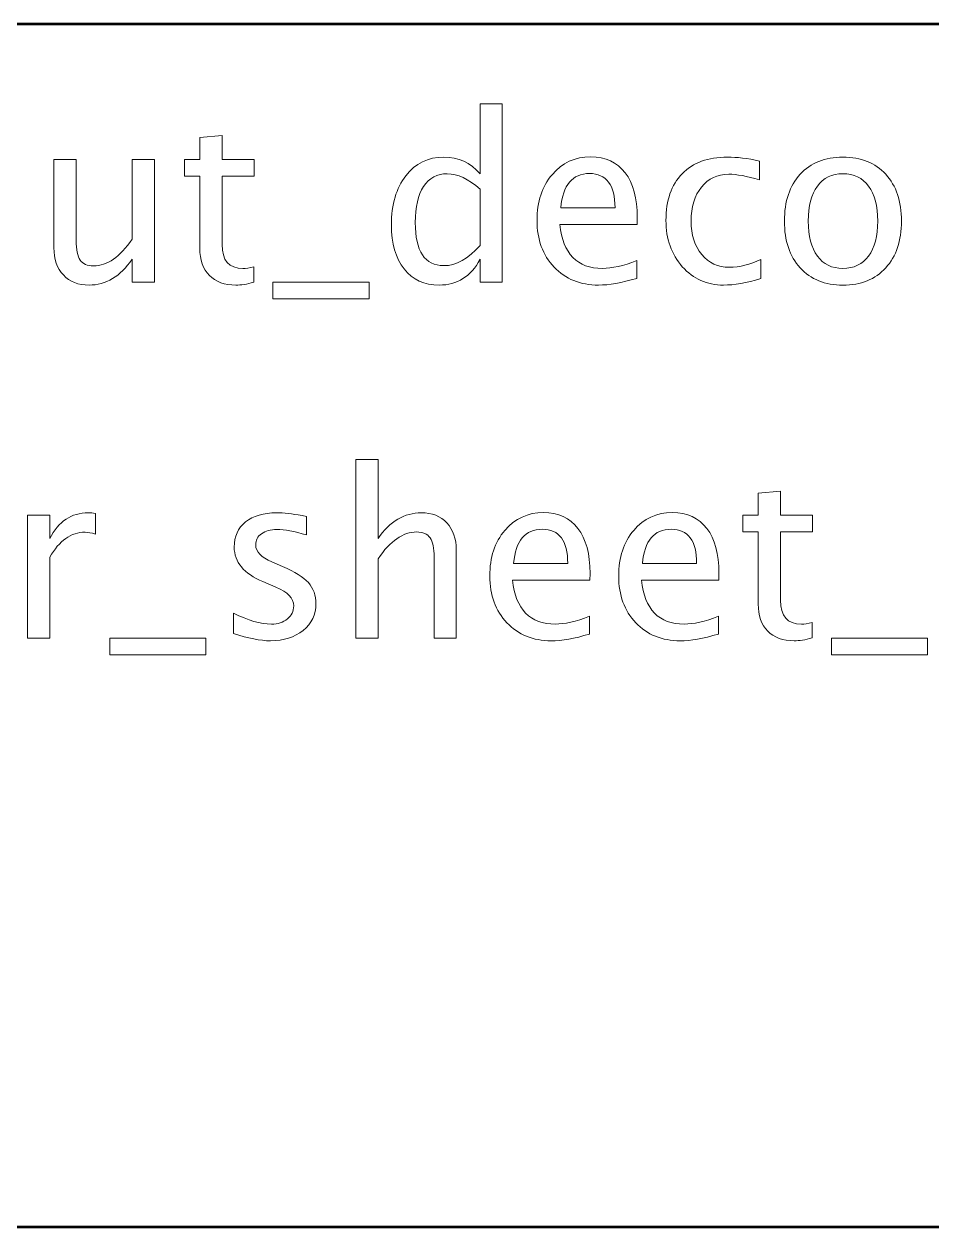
# Model space of a CAD drawing. Header units: centimetres. Extents: x -26.9 to 26.9, y -5.2 to 5.2.
# Drawn here: x -7.328 to -4.006, y 0.8 to 5.2 of the extents above; entities that cross this region are included whole.
import ezdxf

# ---------------------------------------------------------------- set-up
doc = ezdxf.new("R2010")
doc.units = ezdxf.units.CM
doc.header["$MEASUREMENT"] = 0
doc.layers.add('Layer 1', color=7, linetype='Continuous')

msp = doc.modelspace()

# ---------------------------------------------------------------- linework, layer by layer
at = {"layer": 'Layer 1', "lineweight": 53}
msp.add_open_spline([(-26.95, 1.3), (-26.95, 1.3), (-26.95, 4.7), (-26.95, 4.7), (-26.95, 4.7), (-26.95, 4.97614), (-26.72614, 5.2), (-26.45, 5.2), (-26.45, 5.2), (-26.45, 5.2), (26.45, 5.2), (26.45, 5.2), (26.45, 5.2), (26.72614, 5.2), (26.95, 4.97614), (26.95, 4.7), (26.95, 4.7), (26.95, 4.7), (26.95, 1.3), (26.95, 1.3), (26.95, 1.3), (26.95, 1.02386), (26.72614, 0.8), (26.45, 0.8), (26.45, 0.8), (26.45, 0.8), (-26.45, 0.8), (-26.45, 0.8), (-26.45, 0.8), (-26.72614, 0.8), (-26.95, 1.02386), (-26.95, 1.3)], degree=3, knots=[0, 0, 0, 0, 0.1111111, 0.1111111, 0.1111111, 0.1111111, 0.2222222, 0.2222222, 0.2222222, 0.2222222, 0.3333333, 0.3333333, 0.3333333, 0.3333333, 0.4444444, 0.4444444, 0.4444444, 0.4444444, 0.5555556, 0.5555556, 0.5555556, 0.5555556, 0.6666667, 0.6666667, 0.6666667, 0.6666667, 0.7777778, 0.7777778, 0.7777778, 0.7777778, 1, 1, 1, 1], dxfattribs=at)
at = {"layer": 'Layer 1', "color": 5, "lineweight": 9}
for points, knots in [([(-5.65959, 4.25531), (-5.65959, 4.25531), (-5.65959, 4.33955), (-5.65959, 4.33955), (-5.65959, 4.33955), (-5.69275, 4.27662), (-5.7427, 4.24515), (-5.80945, 4.24515), (-5.80945, 4.24515), (-5.86363, 4.24515), (-5.90625, 4.26476), (-5.93729, 4.30413), (-5.93729, 4.30413), (-5.96834, 4.3435), (-5.98386, 4.39727), (-5.98386, 4.46543), (-5.98386, 4.46543), (-5.98386, 4.53993), (-5.96622, 4.5999), (-5.93108, 4.64534), (-5.93108, 4.64534), (-5.89581, 4.69064), (-5.84952, 4.71336), (-5.79209, 4.71336), (-5.79209, 4.71336), (-5.73889, 4.71336), (-5.69458, 4.69304), (-5.65959, 4.65226), (-5.65959, 4.65226), (-5.65959, 4.65226), (-5.65959, 4.90809), (-5.65959, 4.90809), (-5.65959, 4.90809), (-5.65959, 4.90809), (-5.5783, 4.90809), (-5.5783, 4.90809), (-5.5783, 4.90809), (-5.5783, 4.90809), (-5.5783, 4.25531), (-5.5783, 4.25531), (-5.5783, 4.25531), (-5.5783, 4.25531), (-5.65959, 4.25531), (-5.65959, 4.25531)], [0, 0, 0, 0, 0.0833333, 0.0833333, 0.0833333, 0.0833333, 0.1666667, 0.1666667, 0.1666667, 0.1666667, 0.25, 0.25, 0.25, 0.25, 0.3333333, 0.3333333, 0.3333333, 0.3333333, 0.4166667, 0.4166667, 0.4166667, 0.4166667, 0.5, 0.5, 0.5, 0.5, 0.5833333, 0.5833333, 0.5833333, 0.5833333, 0.6666667, 0.6666667, 0.6666667, 0.6666667, 0.75, 0.75, 0.75, 0.75, 0.8333333, 0.8333333, 0.8333333, 0.8333333, 1, 1, 1, 1]), ([(-6.48763, 4.25545), (-6.51275, 4.24854), (-6.53462, 4.24515), (-6.5531, 4.24515), (-6.5531, 4.24515), (-6.59459, 4.24515), (-6.62691, 4.257), (-6.65005, 4.28071), (-6.65005, 4.28071), (-6.67333, 4.30442), (-6.6849, 4.3373), (-6.6849, 4.37949), (-6.6849, 4.37949), (-6.6849, 4.37949), (-6.6849, 4.64308), (-6.6849, 4.64308), (-6.6849, 4.64308), (-6.6849, 4.64308), (-6.74107, 4.64308), (-6.74107, 4.64308), (-6.74107, 4.64308), (-6.74107, 4.64308), (-6.74107, 4.70405), (-6.74107, 4.70405), (-6.74107, 4.70405), (-6.74107, 4.70405), (-6.6849, 4.70405), (-6.6849, 4.70405), (-6.6849, 4.70405), (-6.6849, 4.70405), (-6.6849, 4.78518), (-6.6849, 4.78518), (-6.6849, 4.78518), (-6.6849, 4.78518), (-6.60362, 4.79295), (-6.60362, 4.79295), (-6.60362, 4.79295), (-6.60362, 4.79295), (-6.60362, 4.70405), (-6.60362, 4.70405), (-6.60362, 4.70405), (-6.60362, 4.70405), (-6.48594, 4.70405), (-6.48594, 4.70405), (-6.48594, 4.70405), (-6.48594, 4.70405), (-6.48594, 4.64308), (-6.48594, 4.64308), (-6.48594, 4.64308), (-6.48594, 4.64308), (-6.60362, 4.64308), (-6.60362, 4.64308), (-6.60362, 4.64308), (-6.60362, 4.64308), (-6.60362, 4.39416), (-6.60362, 4.39416), (-6.60362, 4.39416), (-6.60362, 4.33546), (-6.57808, 4.30611), (-6.52714, 4.30611), (-6.52714, 4.30611), (-6.51627, 4.30611), (-6.50315, 4.30794), (-6.48763, 4.31147), (-6.48763, 4.31147), (-6.48763, 4.31147), (-6.48763, 4.25545), (-6.48763, 4.25545)], [0, 0, 0, 0, 0.0555556, 0.0555556, 0.0555556, 0.0555556, 0.1111111, 0.1111111, 0.1111111, 0.1111111, 0.1666667, 0.1666667, 0.1666667, 0.1666667, 0.2222222, 0.2222222, 0.2222222, 0.2222222, 0.2777778, 0.2777778, 0.2777778, 0.2777778, 0.3333333, 0.3333333, 0.3333333, 0.3333333, 0.3888889, 0.3888889, 0.3888889, 0.3888889, 0.4444444, 0.4444444, 0.4444444, 0.4444444, 0.5, 0.5, 0.5, 0.5, 0.5555556, 0.5555556, 0.5555556, 0.5555556, 0.6111111, 0.6111111, 0.6111111, 0.6111111, 0.6666667, 0.6666667, 0.6666667, 0.6666667, 0.7222222, 0.7222222, 0.7222222, 0.7222222, 0.7777778, 0.7777778, 0.7777778, 0.7777778, 0.8333333, 0.8333333, 0.8333333, 0.8333333, 0.8888889, 0.8888889, 0.8888889, 0.8888889, 1, 1, 1, 1]), ([(-5.08611, 4.2697), (-5.14072, 4.25333), (-5.18742, 4.24515), (-5.22637, 4.24515), (-5.22637, 4.24515), (-5.29283, 4.24515), (-5.34688, 4.26716), (-5.38851, 4.31105), (-5.38851, 4.31105), (-5.43014, 4.35493), (-5.45102, 4.4118), (-5.45102, 4.48179), (-5.45102, 4.48179), (-5.45102, 4.54967), (-5.43268, 4.60541), (-5.39585, 4.64901), (-5.39585, 4.64901), (-5.35902, 4.69247), (-5.31188, 4.71421), (-5.25445, 4.71421), (-5.25445, 4.71421), (-5.20012, 4.71421), (-5.15807, 4.69487), (-5.12844, 4.65621), (-5.12844, 4.65621), (-5.09881, 4.61754), (-5.08399, 4.56279), (-5.08399, 4.49181), (-5.08399, 4.49181), (-5.08399, 4.49181), (-5.08441, 4.46698), (-5.08441, 4.46698), (-5.08441, 4.46698), (-5.08441, 4.46698), (-5.36805, 4.46698), (-5.36805, 4.46698), (-5.36805, 4.46698), (-5.35619, 4.35973), (-5.30384, 4.30611), (-5.21113, 4.30611), (-5.21113, 4.30611), (-5.17712, 4.30611), (-5.13549, 4.31571), (-5.08611, 4.3349), (-5.08611, 4.3349), (-5.08611, 4.3349), (-5.08611, 4.2697), (-5.08611, 4.2697)], [0, 0, 0, 0, 0.0769231, 0.0769231, 0.0769231, 0.0769231, 0.1538462, 0.1538462, 0.1538462, 0.1538462, 0.2307692, 0.2307692, 0.2307692, 0.2307692, 0.3076923, 0.3076923, 0.3076923, 0.3076923, 0.3846154, 0.3846154, 0.3846154, 0.3846154, 0.4615385, 0.4615385, 0.4615385, 0.4615385, 0.5384615, 0.5384615, 0.5384615, 0.5384615, 0.6153846, 0.6153846, 0.6153846, 0.6153846, 0.6923077, 0.6923077, 0.6923077, 0.6923077, 0.7692308, 0.7692308, 0.7692308, 0.7692308, 0.8461538, 0.8461538, 0.8461538, 0.8461538, 1, 1, 1, 1]), ([(-4.63215, 4.26886), (-4.68478, 4.25305), (-4.73022, 4.24515), (-4.76846, 4.24515), (-4.76846, 4.24515), (-4.82914, 4.24515), (-4.87937, 4.26759), (-4.91931, 4.31232), (-4.91931, 4.31232), (-4.95924, 4.35719), (-4.97928, 4.41378), (-4.97928, 4.48194), (-4.97928, 4.48194), (-4.97928, 4.55475), (-4.95952, 4.61162), (-4.92001, 4.65226), (-4.92001, 4.65226), (-4.8805, 4.69304), (-4.82533, 4.71336), (-4.75449, 4.71336), (-4.75449, 4.71336), (-4.71963, 4.71336), (-4.68041, 4.70856), (-4.63723, 4.69897), (-4.63723, 4.69897), (-4.63723, 4.69897), (-4.63723, 4.63038), (-4.63723, 4.63038), (-4.63723, 4.63038), (-4.68309, 4.64393), (-4.72048, 4.6507), (-4.74927, 4.6507), (-4.74927, 4.6507), (-4.79104, 4.6507), (-4.82448, 4.63504), (-4.84946, 4.60386), (-4.84946, 4.60386), (-4.87443, 4.57267), (-4.88699, 4.53104), (-4.88699, 4.47911), (-4.88699, 4.47911), (-4.88699, 4.42874), (-4.87401, 4.3881), (-4.84819, 4.35691), (-4.84819, 4.35691), (-4.82236, 4.32587), (-4.78864, 4.31034), (-4.74673, 4.31034), (-4.74673, 4.31034), (-4.70962, 4.31034), (-4.67152, 4.31994), (-4.63215, 4.33913), (-4.63215, 4.33913), (-4.63215, 4.33913), (-4.63215, 4.26886), (-4.63215, 4.26886)], [0, 0, 0, 0, 0.0666667, 0.0666667, 0.0666667, 0.0666667, 0.1333333, 0.1333333, 0.1333333, 0.1333333, 0.2, 0.2, 0.2, 0.2, 0.2666667, 0.2666667, 0.2666667, 0.2666667, 0.3333333, 0.3333333, 0.3333333, 0.3333333, 0.4, 0.4, 0.4, 0.4, 0.4666667, 0.4666667, 0.4666667, 0.4666667, 0.5333333, 0.5333333, 0.5333333, 0.5333333, 0.6, 0.6, 0.6, 0.6, 0.6666667, 0.6666667, 0.6666667, 0.6666667, 0.7333333, 0.7333333, 0.7333333, 0.7333333, 0.8, 0.8, 0.8, 0.8, 0.8666667, 0.8666667, 0.8666667, 0.8666667, 1, 1, 1, 1]), ([(-4.33143, 4.24515), (-4.39733, 4.24515), (-4.44954, 4.26618), (-4.48793, 4.30823), (-4.48793, 4.30823), (-4.52645, 4.35028), (-4.54564, 4.40743), (-4.54564, 4.47954), (-4.54564, 4.47954), (-4.54564, 4.5515), (-4.52645, 4.60851), (-4.48793, 4.65042), (-4.48793, 4.65042), (-4.44954, 4.69233), (-4.39733, 4.71336), (-4.33143, 4.71336), (-4.33143, 4.71336), (-4.26553, 4.71336), (-4.21332, 4.69233), (-4.17494, 4.65042), (-4.17494, 4.65042), (-4.13642, 4.60851), (-4.11722, 4.5515), (-4.11722, 4.47954), (-4.11722, 4.47954), (-4.11722, 4.40743), (-4.13642, 4.35028), (-4.17494, 4.30823), (-4.17494, 4.30823), (-4.21332, 4.26618), (-4.26553, 4.24515), (-4.33143, 4.24515)], [0, 0, 0, 0, 0.1111111, 0.1111111, 0.1111111, 0.1111111, 0.2222222, 0.2222222, 0.2222222, 0.2222222, 0.3333333, 0.3333333, 0.3333333, 0.3333333, 0.4444444, 0.4444444, 0.4444444, 0.4444444, 0.5555556, 0.5555556, 0.5555556, 0.5555556, 0.6666667, 0.6666667, 0.6666667, 0.6666667, 0.7777778, 0.7777778, 0.7777778, 0.7777778, 1, 1, 1, 1]), ([(-6.9327, 4.25531), (-6.9327, 4.25531), (-6.9327, 4.33969), (-6.9327, 4.33969), (-6.9327, 4.33969), (-6.97602, 4.27662), (-7.02865, 4.24515), (-7.09046, 4.24515), (-7.09046, 4.24515), (-7.12969, 4.24515), (-7.16087, 4.25743), (-7.18402, 4.28212), (-7.18402, 4.28212), (-7.2073, 4.30682), (-7.21887, 4.33998), (-7.21887, 4.38189), (-7.21887, 4.38189), (-7.21887, 4.38189), (-7.21887, 4.70405), (-7.21887, 4.70405), (-7.21887, 4.70405), (-7.21887, 4.70405), (-7.13759, 4.70405), (-7.13759, 4.70405), (-7.13759, 4.70405), (-7.13759, 4.70405), (-7.13759, 4.40842), (-7.13759, 4.40842), (-7.13759, 4.40842), (-7.13759, 4.37469), (-7.13265, 4.35084), (-7.12291, 4.33673), (-7.12291, 4.33673), (-7.11304, 4.32248), (-7.09667, 4.31542), (-7.07367, 4.31542), (-7.07367, 4.31542), (-7.02399, 4.31542), (-6.97686, 4.34802), (-6.9327, 4.41336), (-6.9327, 4.41336), (-6.9327, 4.41336), (-6.9327, 4.70405), (-6.9327, 4.70405), (-6.9327, 4.70405), (-6.9327, 4.70405), (-6.85141, 4.70405), (-6.85141, 4.70405), (-6.85141, 4.70405), (-6.85141, 4.70405), (-6.85141, 4.25531), (-6.85141, 4.25531), (-6.85141, 4.25531), (-6.85141, 4.25531), (-6.9327, 4.25531), (-6.9327, 4.25531)], [0, 0, 0, 0, 0.0666667, 0.0666667, 0.0666667, 0.0666667, 0.1333333, 0.1333333, 0.1333333, 0.1333333, 0.2, 0.2, 0.2, 0.2, 0.2666667, 0.2666667, 0.2666667, 0.2666667, 0.3333333, 0.3333333, 0.3333333, 0.3333333, 0.4, 0.4, 0.4, 0.4, 0.4666667, 0.4666667, 0.4666667, 0.4666667, 0.5333333, 0.5333333, 0.5333333, 0.5333333, 0.6, 0.6, 0.6, 0.6, 0.6666667, 0.6666667, 0.6666667, 0.6666667, 0.7333333, 0.7333333, 0.7333333, 0.7333333, 0.8, 0.8, 0.8, 0.8, 0.8666667, 0.8666667, 0.8666667, 0.8666667, 1, 1, 1, 1]), ([(-5.65959, 4.59666), (-5.70178, 4.63377), (-5.74171, 4.6524), (-5.77953, 4.6524), (-5.77953, 4.6524), (-5.81678, 4.6524), (-5.84557, 4.63688), (-5.86603, 4.60569), (-5.86603, 4.60569), (-5.88649, 4.57465), (-5.89665, 4.53062), (-5.89665, 4.47361), (-5.89665, 4.47361), (-5.89665, 4.36876), (-5.86194, 4.31627), (-5.79237, 4.31627), (-5.79237, 4.31627), (-5.74722, 4.31627), (-5.70291, 4.34096), (-5.65959, 4.39021), (-5.65959, 4.39021), (-5.65959, 4.39021), (-5.65959, 4.59666), (-5.65959, 4.59666)], [0, 0, 0, 0, 0.1428571, 0.1428571, 0.1428571, 0.1428571, 0.2857143, 0.2857143, 0.2857143, 0.2857143, 0.4285714, 0.4285714, 0.4285714, 0.4285714, 0.5714286, 0.5714286, 0.5714286, 0.5714286, 0.7142857, 0.7142857, 0.7142857, 0.7142857, 1, 1, 1, 1]), ([(-5.36381, 4.52794), (-5.36381, 4.52794), (-5.16569, 4.52794), (-5.16569, 4.52794), (-5.16569, 4.52794), (-5.16569, 4.61148), (-5.19688, 4.65324), (-5.25911, 4.65324), (-5.25911, 4.65324), (-5.32176, 4.65324), (-5.35662, 4.61148), (-5.36381, 4.52794)], [0, 0, 0, 0, 0.25, 0.25, 0.25, 0.25, 0.5, 0.5, 0.5, 0.5, 1, 1, 1, 1]), ([(-4.33157, 4.30611), (-4.29136, 4.30611), (-4.26003, 4.32121), (-4.23773, 4.35155), (-4.23773, 4.35155), (-4.21558, 4.38175), (-4.20443, 4.4245), (-4.20443, 4.47954), (-4.20443, 4.47954), (-4.20443, 4.53443), (-4.21558, 4.57704), (-4.23773, 4.60724), (-4.23773, 4.60724), (-4.26003, 4.6373), (-4.29136, 4.6524), (-4.33157, 4.6524), (-4.33157, 4.6524), (-4.37193, 4.6524), (-4.40326, 4.6373), (-4.42527, 4.60724), (-4.42527, 4.60724), (-4.44743, 4.57704), (-4.45843, 4.53443), (-4.45843, 4.47954), (-4.45843, 4.47954), (-4.45843, 4.4245), (-4.44743, 4.38175), (-4.42527, 4.35155), (-4.42527, 4.35155), (-4.40326, 4.32121), (-4.37193, 4.30611), (-4.33157, 4.30611)], [0, 0, 0, 0, 0.1111111, 0.1111111, 0.1111111, 0.1111111, 0.2222222, 0.2222222, 0.2222222, 0.2222222, 0.3333333, 0.3333333, 0.3333333, 0.3333333, 0.4444444, 0.4444444, 0.4444444, 0.4444444, 0.5555556, 0.5555556, 0.5555556, 0.5555556, 0.6666667, 0.6666667, 0.6666667, 0.6666667, 0.7777778, 0.7777778, 0.7777778, 0.7777778, 1, 1, 1, 1]), ([(-6.41736, 4.19435), (-6.41736, 4.19435), (-6.41736, 4.25531), (-6.41736, 4.25531), (-6.41736, 4.25531), (-6.41736, 4.25531), (-6.06515, 4.25531), (-6.06515, 4.25531), (-6.06515, 4.25531), (-6.06515, 4.25531), (-6.06515, 4.19435), (-6.06515, 4.19435), (-6.06515, 4.19435), (-6.06515, 4.19435), (-6.41736, 4.19435), (-6.41736, 4.19435)], [0, 0, 0, 0, 0.2, 0.2, 0.2, 0.2, 0.4, 0.4, 0.4, 0.4, 0.6, 0.6, 0.6, 0.6, 1, 1, 1, 1]), ([(-6.1139, 2.95427), (-6.1139, 2.95427), (-6.1139, 3.60705), (-6.1139, 3.60705), (-6.1139, 3.60705), (-6.1139, 3.60705), (-6.03262, 3.60705), (-6.03262, 3.60705), (-6.03262, 3.60705), (-6.03262, 3.60705), (-6.03262, 3.3182), (-6.03262, 3.3182), (-6.03262, 3.3182), (-5.98958, 3.38099), (-5.9368, 3.41232), (-5.87443, 3.41232), (-5.87443, 3.41232), (-5.8352, 3.41232), (-5.80402, 3.40004), (-5.78102, 3.37535), (-5.78102, 3.37535), (-5.75802, 3.35079), (-5.74644, 3.31763), (-5.74644, 3.27615), (-5.74644, 3.27615), (-5.74644, 3.27615), (-5.74644, 2.95427), (-5.74644, 2.95427), (-5.74644, 2.95427), (-5.74644, 2.95427), (-5.82773, 2.95427), (-5.82773, 2.95427), (-5.82773, 2.95427), (-5.82773, 2.95427), (-5.82773, 3.24962), (-5.82773, 3.24962), (-5.82773, 3.24962), (-5.82773, 3.28292), (-5.83266, 3.30663), (-5.8424, 3.32074), (-5.8424, 3.32074), (-5.85228, 3.33499), (-5.86851, 3.34204), (-5.89123, 3.34204), (-5.89123, 3.34204), (-5.94118, 3.34204), (-5.98831, 3.30945), (-6.03262, 3.24425), (-6.03262, 3.24425), (-6.03262, 3.24425), (-6.03262, 2.95427), (-6.03262, 2.95427), (-6.03262, 2.95427), (-6.03262, 2.95427), (-6.1139, 2.95427), (-6.1139, 2.95427)], [0, 0, 0, 0, 0.0666667, 0.0666667, 0.0666667, 0.0666667, 0.1333333, 0.1333333, 0.1333333, 0.1333333, 0.2, 0.2, 0.2, 0.2, 0.2666667, 0.2666667, 0.2666667, 0.2666667, 0.3333333, 0.3333333, 0.3333333, 0.3333333, 0.4, 0.4, 0.4, 0.4, 0.4666667, 0.4666667, 0.4666667, 0.4666667, 0.5333333, 0.5333333, 0.5333333, 0.5333333, 0.6, 0.6, 0.6, 0.6, 0.6666667, 0.6666667, 0.6666667, 0.6666667, 0.7333333, 0.7333333, 0.7333333, 0.7333333, 0.8, 0.8, 0.8, 0.8, 0.8666667, 0.8666667, 0.8666667, 0.8666667, 1, 1, 1, 1]), ([(-4.44426, 2.95441), (-4.46938, 2.9475), (-4.49125, 2.94411), (-4.50973, 2.94411), (-4.50973, 2.94411), (-4.55122, 2.94411), (-4.58354, 2.95596), (-4.60668, 2.97967), (-4.60668, 2.97967), (-4.62996, 3.00338), (-4.64153, 3.03626), (-4.64153, 3.07845), (-4.64153, 3.07845), (-4.64153, 3.07845), (-4.64153, 3.34204), (-4.64153, 3.34204), (-4.64153, 3.34204), (-4.64153, 3.34204), (-4.6977, 3.34204), (-4.6977, 3.34204), (-4.6977, 3.34204), (-4.6977, 3.34204), (-4.6977, 3.40301), (-4.6977, 3.40301), (-4.6977, 3.40301), (-4.6977, 3.40301), (-4.64153, 3.40301), (-4.64153, 3.40301), (-4.64153, 3.40301), (-4.64153, 3.40301), (-4.64153, 3.48414), (-4.64153, 3.48414), (-4.64153, 3.48414), (-4.64153, 3.48414), (-4.56025, 3.49191), (-4.56025, 3.49191), (-4.56025, 3.49191), (-4.56025, 3.49191), (-4.56025, 3.40301), (-4.56025, 3.40301), (-4.56025, 3.40301), (-4.56025, 3.40301), (-4.44257, 3.40301), (-4.44257, 3.40301), (-4.44257, 3.40301), (-4.44257, 3.40301), (-4.44257, 3.34204), (-4.44257, 3.34204), (-4.44257, 3.34204), (-4.44257, 3.34204), (-4.56025, 3.34204), (-4.56025, 3.34204), (-4.56025, 3.34204), (-4.56025, 3.34204), (-4.56025, 3.09312), (-4.56025, 3.09312), (-4.56025, 3.09312), (-4.56025, 3.03442), (-4.53471, 3.00507), (-4.48377, 3.00507), (-4.48377, 3.00507), (-4.4729, 3.00507), (-4.45978, 3.0069), (-4.44426, 3.01043), (-4.44426, 3.01043), (-4.44426, 3.01043), (-4.44426, 2.95441), (-4.44426, 2.95441)], [0, 0, 0, 0, 0.0555556, 0.0555556, 0.0555556, 0.0555556, 0.1111111, 0.1111111, 0.1111111, 0.1111111, 0.1666667, 0.1666667, 0.1666667, 0.1666667, 0.2222222, 0.2222222, 0.2222222, 0.2222222, 0.2777778, 0.2777778, 0.2777778, 0.2777778, 0.3333333, 0.3333333, 0.3333333, 0.3333333, 0.3888889, 0.3888889, 0.3888889, 0.3888889, 0.4444444, 0.4444444, 0.4444444, 0.4444444, 0.5, 0.5, 0.5, 0.5, 0.5555556, 0.5555556, 0.5555556, 0.5555556, 0.6111111, 0.6111111, 0.6111111, 0.6111111, 0.6666667, 0.6666667, 0.6666667, 0.6666667, 0.7222222, 0.7222222, 0.7222222, 0.7222222, 0.7777778, 0.7777778, 0.7777778, 0.7777778, 0.8333333, 0.8333333, 0.8333333, 0.8333333, 0.8888889, 0.8888889, 0.8888889, 0.8888889, 1, 1, 1, 1]), ([(-7.31533, 2.95427), (-7.31533, 2.95427), (-7.31533, 3.40301), (-7.31533, 3.40301), (-7.31533, 3.40301), (-7.31533, 3.40301), (-7.23405, 3.40301), (-7.23405, 3.40301), (-7.23405, 3.40301), (-7.23405, 3.40301), (-7.23405, 3.3182), (-7.23405, 3.3182), (-7.23405, 3.3182), (-7.20173, 3.38099), (-7.15489, 3.41232), (-7.09336, 3.41232), (-7.09336, 3.41232), (-7.08504, 3.41232), (-7.07629, 3.41161), (-7.06726, 3.4102), (-7.06726, 3.4102), (-7.06726, 3.4102), (-7.06726, 3.33414), (-7.06726, 3.33414), (-7.06726, 3.33414), (-7.08137, 3.3388), (-7.09378, 3.3412), (-7.10451, 3.3412), (-7.10451, 3.3412), (-7.15616, 3.3412), (-7.19934, 3.31072), (-7.23405, 3.24962), (-7.23405, 3.24962), (-7.23405, 3.24962), (-7.23405, 2.95427), (-7.23405, 2.95427), (-7.23405, 2.95427), (-7.23405, 2.95427), (-7.31533, 2.95427), (-7.31533, 2.95427)], [0, 0, 0, 0, 0.0909091, 0.0909091, 0.0909091, 0.0909091, 0.1818182, 0.1818182, 0.1818182, 0.1818182, 0.2727273, 0.2727273, 0.2727273, 0.2727273, 0.3636364, 0.3636364, 0.3636364, 0.3636364, 0.4545455, 0.4545455, 0.4545455, 0.4545455, 0.5454545, 0.5454545, 0.5454545, 0.5454545, 0.6363636, 0.6363636, 0.6363636, 0.6363636, 0.7272727, 0.7272727, 0.7272727, 0.7272727, 0.8181818, 0.8181818, 0.8181818, 0.8181818, 1, 1, 1, 1]), ([(-6.56165, 2.97036), (-6.56165, 2.97036), (-6.56165, 3.04486), (-6.56165, 3.04486), (-6.56165, 3.04486), (-6.50845, 3.01833), (-6.4623, 3.00507), (-6.42293, 3.00507), (-6.42293, 3.00507), (-6.39951, 3.00507), (-6.38004, 3.01142), (-6.36465, 3.02412), (-6.36465, 3.02412), (-6.34927, 3.03668), (-6.34151, 3.05248), (-6.34151, 3.07153), (-6.34151, 3.07153), (-6.34151, 3.09933), (-6.3631, 3.12233), (-6.40628, 3.14054), (-6.40628, 3.14054), (-6.40628, 3.14054), (-6.45384, 3.16072), (-6.45384, 3.16072), (-6.45384, 3.16072), (-6.52397, 3.18979), (-6.55911, 3.23184), (-6.55911, 3.28645), (-6.55911, 3.28645), (-6.55911, 3.32553), (-6.54528, 3.3563), (-6.51762, 3.37873), (-6.51762, 3.37873), (-6.48996, 3.40117), (-6.452, 3.41232), (-6.40388, 3.41232), (-6.40388, 3.41232), (-6.37891, 3.41232), (-6.34786, 3.40893), (-6.31103, 3.40202), (-6.31103, 3.40202), (-6.31103, 3.40202), (-6.2941, 3.39877), (-6.2941, 3.39877), (-6.2941, 3.39877), (-6.2941, 3.39877), (-6.2941, 3.33104), (-6.2941, 3.33104), (-6.2941, 3.33104), (-6.3394, 3.34458), (-6.37552, 3.35136), (-6.40247, 3.35136), (-6.40247, 3.35136), (-6.42618, 3.35136), (-6.44495, 3.34614), (-6.4592, 3.33584), (-6.4592, 3.33584), (-6.47331, 3.32553), (-6.48037, 3.31171), (-6.48037, 3.29435), (-6.48037, 3.29435), (-6.48037, 3.26994), (-6.46061, 3.24919), (-6.42096, 3.2324), (-6.42096, 3.2324), (-6.42096, 3.2324), (-6.38187, 3.21589), (-6.38187, 3.21589), (-6.38187, 3.21589), (-6.33756, 3.19726), (-6.30623, 3.17751), (-6.28789, 3.15677), (-6.28789, 3.15677), (-6.2694, 3.13602), (-6.26023, 3.11006), (-6.26023, 3.07901), (-6.26023, 3.07901), (-6.26023, 3.03964), (-6.27575, 3.00733), (-6.30694, 2.98207), (-6.30694, 2.98207), (-6.33798, 2.95681), (-6.37778, 2.94411), (-6.42618, 2.94411), (-6.42618, 2.94411), (-6.46343, 2.94411), (-6.50845, 2.95286), (-6.56165, 2.97036)], [0, 0, 0, 0, 0.0434783, 0.0434783, 0.0434783, 0.0434783, 0.0869565, 0.0869565, 0.0869565, 0.0869565, 0.1304348, 0.1304348, 0.1304348, 0.1304348, 0.173913, 0.173913, 0.173913, 0.173913, 0.2173913, 0.2173913, 0.2173913, 0.2173913, 0.2608696, 0.2608696, 0.2608696, 0.2608696, 0.3043478, 0.3043478, 0.3043478, 0.3043478, 0.3478261, 0.3478261, 0.3478261, 0.3478261, 0.3913043, 0.3913043, 0.3913043, 0.3913043, 0.4347826, 0.4347826, 0.4347826, 0.4347826, 0.4782609, 0.4782609, 0.4782609, 0.4782609, 0.5217391, 0.5217391, 0.5217391, 0.5217391, 0.5652174, 0.5652174, 0.5652174, 0.5652174, 0.6086957, 0.6086957, 0.6086957, 0.6086957, 0.6521739, 0.6521739, 0.6521739, 0.6521739, 0.6956522, 0.6956522, 0.6956522, 0.6956522, 0.7391304, 0.7391304, 0.7391304, 0.7391304, 0.7826087, 0.7826087, 0.7826087, 0.7826087, 0.826087, 0.826087, 0.826087, 0.826087, 0.8695652, 0.8695652, 0.8695652, 0.8695652, 0.9130435, 0.9130435, 0.9130435, 0.9130435, 1, 1, 1, 1]), ([(-5.25905, 2.96866), (-5.31366, 2.95229), (-5.36036, 2.94411), (-5.39931, 2.94411), (-5.39931, 2.94411), (-5.46577, 2.94411), (-5.51982, 2.96612), (-5.56145, 3.01001), (-5.56145, 3.01001), (-5.60308, 3.05389), (-5.62396, 3.11076), (-5.62396, 3.18075), (-5.62396, 3.18075), (-5.62396, 3.24863), (-5.60562, 3.30437), (-5.56879, 3.34797), (-5.56879, 3.34797), (-5.53196, 3.39143), (-5.48482, 3.41317), (-5.42739, 3.41317), (-5.42739, 3.41317), (-5.37306, 3.41317), (-5.33101, 3.39383), (-5.30138, 3.35517), (-5.30138, 3.35517), (-5.27175, 3.3165), (-5.25693, 3.26175), (-5.25693, 3.19077), (-5.25693, 3.19077), (-5.25693, 3.19077), (-5.25735, 3.16594), (-5.25735, 3.16594), (-5.25735, 3.16594), (-5.25735, 3.16594), (-5.54099, 3.16594), (-5.54099, 3.16594), (-5.54099, 3.16594), (-5.52913, 3.05869), (-5.47678, 3.00507), (-5.38407, 3.00507), (-5.38407, 3.00507), (-5.35006, 3.00507), (-5.30843, 3.01467), (-5.25905, 3.03386), (-5.25905, 3.03386), (-5.25905, 3.03386), (-5.25905, 2.96866), (-5.25905, 2.96866)], [0, 0, 0, 0, 0.0769231, 0.0769231, 0.0769231, 0.0769231, 0.1538462, 0.1538462, 0.1538462, 0.1538462, 0.2307692, 0.2307692, 0.2307692, 0.2307692, 0.3076923, 0.3076923, 0.3076923, 0.3076923, 0.3846154, 0.3846154, 0.3846154, 0.3846154, 0.4615385, 0.4615385, 0.4615385, 0.4615385, 0.5384615, 0.5384615, 0.5384615, 0.5384615, 0.6153846, 0.6153846, 0.6153846, 0.6153846, 0.6923077, 0.6923077, 0.6923077, 0.6923077, 0.7692308, 0.7692308, 0.7692308, 0.7692308, 0.8461538, 0.8461538, 0.8461538, 0.8461538, 1, 1, 1, 1]), ([(-4.78731, 2.96866), (-4.84192, 2.95229), (-4.88862, 2.94411), (-4.92757, 2.94411), (-4.92757, 2.94411), (-4.99403, 2.94411), (-5.04808, 2.96612), (-5.08971, 3.01001), (-5.08971, 3.01001), (-5.13134, 3.05389), (-5.15222, 3.11076), (-5.15222, 3.18075), (-5.15222, 3.18075), (-5.15222, 3.24863), (-5.13388, 3.30437), (-5.09705, 3.34797), (-5.09705, 3.34797), (-5.06022, 3.39143), (-5.01308, 3.41317), (-4.95565, 3.41317), (-4.95565, 3.41317), (-4.90132, 3.41317), (-4.85927, 3.39383), (-4.82964, 3.35517), (-4.82964, 3.35517), (-4.80001, 3.3165), (-4.78519, 3.26175), (-4.78519, 3.19077), (-4.78519, 3.19077), (-4.78519, 3.19077), (-4.78561, 3.16594), (-4.78561, 3.16594), (-4.78561, 3.16594), (-4.78561, 3.16594), (-5.06925, 3.16594), (-5.06925, 3.16594), (-5.06925, 3.16594), (-5.05739, 3.05869), (-5.00504, 3.00507), (-4.91233, 3.00507), (-4.91233, 3.00507), (-4.87832, 3.00507), (-4.83669, 3.01467), (-4.78731, 3.03386), (-4.78731, 3.03386), (-4.78731, 3.03386), (-4.78731, 2.96866), (-4.78731, 2.96866)], [0, 0, 0, 0, 0.0769231, 0.0769231, 0.0769231, 0.0769231, 0.1538462, 0.1538462, 0.1538462, 0.1538462, 0.2307692, 0.2307692, 0.2307692, 0.2307692, 0.3076923, 0.3076923, 0.3076923, 0.3076923, 0.3846154, 0.3846154, 0.3846154, 0.3846154, 0.4615385, 0.4615385, 0.4615385, 0.4615385, 0.5384615, 0.5384615, 0.5384615, 0.5384615, 0.6153846, 0.6153846, 0.6153846, 0.6153846, 0.6923077, 0.6923077, 0.6923077, 0.6923077, 0.7692308, 0.7692308, 0.7692308, 0.7692308, 0.8461538, 0.8461538, 0.8461538, 0.8461538, 1, 1, 1, 1]), ([(-5.53675, 3.2269), (-5.53675, 3.2269), (-5.33863, 3.2269), (-5.33863, 3.2269), (-5.33863, 3.2269), (-5.33863, 3.31044), (-5.36982, 3.3522), (-5.43205, 3.3522), (-5.43205, 3.3522), (-5.4947, 3.3522), (-5.52956, 3.31044), (-5.53675, 3.2269)], [0, 0, 0, 0, 0.25, 0.25, 0.25, 0.25, 0.5, 0.5, 0.5, 0.5, 1, 1, 1, 1]), ([(-5.06501, 3.2269), (-5.06501, 3.2269), (-4.86689, 3.2269), (-4.86689, 3.2269), (-4.86689, 3.2269), (-4.86689, 3.31044), (-4.89808, 3.3522), (-4.96031, 3.3522), (-4.96031, 3.3522), (-5.02296, 3.3522), (-5.05782, 3.31044), (-5.06501, 3.2269)], [0, 0, 0, 0, 0.25, 0.25, 0.25, 0.25, 0.5, 0.5, 0.5, 0.5, 1, 1, 1, 1]), ([(-7.01462, 2.89331), (-7.01462, 2.89331), (-7.01462, 2.95427), (-7.01462, 2.95427), (-7.01462, 2.95427), (-7.01462, 2.95427), (-6.66241, 2.95427), (-6.66241, 2.95427), (-6.66241, 2.95427), (-6.66241, 2.95427), (-6.66241, 2.89331), (-6.66241, 2.89331), (-6.66241, 2.89331), (-6.66241, 2.89331), (-7.01462, 2.89331), (-7.01462, 2.89331)], [0, 0, 0, 0, 0.2, 0.2, 0.2, 0.2, 0.4, 0.4, 0.4, 0.4, 0.6, 0.6, 0.6, 0.6, 1, 1, 1, 1]), ([(-4.37399, 2.89331), (-4.37399, 2.89331), (-4.37399, 2.95427), (-4.37399, 2.95427), (-4.37399, 2.95427), (-4.37399, 2.95427), (-4.02178, 2.95427), (-4.02178, 2.95427), (-4.02178, 2.95427), (-4.02178, 2.95427), (-4.02178, 2.89331), (-4.02178, 2.89331), (-4.02178, 2.89331), (-4.02178, 2.89331), (-4.37399, 2.89331), (-4.37399, 2.89331)], [0, 0, 0, 0, 0.2, 0.2, 0.2, 0.2, 0.4, 0.4, 0.4, 0.4, 0.6, 0.6, 0.6, 0.6, 1, 1, 1, 1])]:
    msp.add_open_spline(points, degree=3, knots=knots, dxfattribs=at)

doc.saveas('drawing.dxf')
